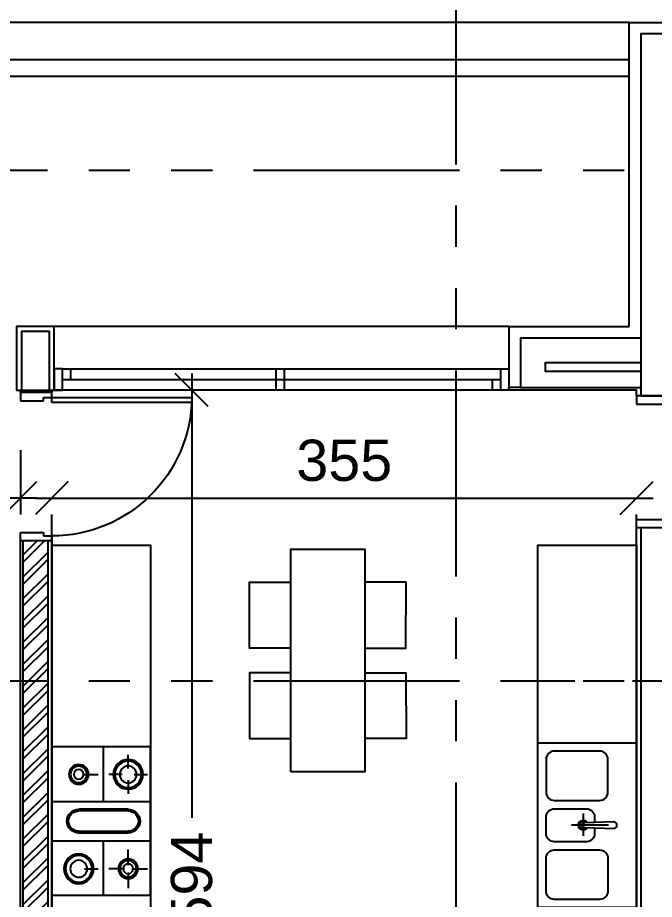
# Model space of a CAD drawing. Extents: x 453.8 to 514, y -2.6 to 70.8.
# Drawn here: x 471.53 to 475.4, y 17.27 to 22.62 of the extents above; entities that cross this region are included whole.
import ezdxf

# ---------------------------------------------------------------- set-up
doc = ezdxf.new("R2010")
doc.units = 0
doc.header["$MEASUREMENT"] = 0
doc.header["$PDMODE"] = 35
doc.header["$PDSIZE"] = 0.3
doc.linetypes.add('AXIS_100$0$A-AXIS$0$PHANTOM', pattern=[2.5, 1.25, -0.25, 0.25, -0.25, 0.25, -0.25])
doc.linetypes.add('AXIS_50$0$DASHDOT2', pattern=[0.5, 0.25, -0.125, 0, -0.125])
doc.layers.get('0').update_dxf_attribs({"linetype": 'CONTINUOUS'})
doc.layers.get('DEFPOINTS').update_dxf_attribs({"linetype": 'CONTINUOUS'})
for name, color, linetype in [('A-ALU', 9, 'CONTINUOUS'), ('A-BALUST', 1, 'CONTINUOUS'), ('a-dim', 3, 'CONTINUOUS'), ('A-DOORS', 1, 'CONTINUOUS'), ('A-FLOR-PFIX', 61, 'CONTINUOUS'), ('A-HATCH-WALL', 8, 'CONTINUOUS'), ('a-kitchen', 95, 'CONTINUOUS'), ('A-PLASTER', 8, 'CONTINUOUS'), ('A-PORTE', 1, 'CONTINUOUS'), ('A-PROJECTION', 9, 'CONTINUOUS'), ('a-revetement', 1, 'CONTINUOUS'), ('a-stru-fac', 200, 'CONTINUOUS'), ('A-WALL', 4, 'CONTINUOUS'), ('AXIS_100$0$A-AXIS-100', 10, 'AXIS_100$0$A-AXIS$0$PHANTOM'), ('AXIS_50$0$A-AXIS-50', 10, 'AXIS_50$0$DASHDOT2'), ('S-9-10TH$0$A-STR 9-10TH', 2, 'CONTINUOUS')]:
    doc.layers.add(name, color=color, linetype=linetype)
doc.styles.add('A100-STEXT', font='ARIAL.TTF', dxfattribs={"height": 0.25})
doc.dimstyles.new('A100-DIM', dxfattribs={"dimtxt": 0.25, "dimasz": 0.2, "dimexe": 0.1, "dimexo": 0.3, "dimgap": 0.1, "dimtad": 1, "dimlfac": 100, "dimdsep": 46, "dimtxsty": 'A100-STEXT', "dimblk1": 'OBLIQUE', "dimblk2": 'OBLIQUE', "dimsah": 1, "dimcen": -0.05, "dimdle": 0.1, "dimclrd": 15, "dimclre": 15, "dimclrt": 256, "dimadec": 0, "dimazin": 0, "dimtfac": 0.28, "dimtix": 1, "dimtmove": 2, "dimatfit": 3, "dimldrblk": 'OBLIQUE', "dimfxl": 0, "dimtolj": 1, "dimarcsym": 0})

# ---------------------------------------------------------------- blocks, each defined once
blk = doc.blocks.new('oven')
at = {"layer": 'a-kitchen'}
for p, q in [((0.3135, 0), (0.3135, -0.3272)), ((0.3135, 0), (0.3135, -0.3272)), ((0.4635, -0.1383), (0.4635, -0.0427)), ((0.4635, -0.1383), (0.4635, -0.0427)), ((0.1993, -0.1605), (0.2811, -0.1605)), ((0.1993, -0.1605), (0.2811, -0.1605)), ((0.4414, -0.1605), (0.346, -0.1605)), ((0.4414, -0.1605), (0.346, -0.1605)), ((0.4857, -0.1605), (0.5811, -0.1605)), ((0.4857, -0.1605), (0.5811, -0.1605)), ((0.4635, -0.1827), (0.4635, -0.2782)), ((0.4635, -0.1827), (0.4635, -0.2782)), ((0.5935, -0.3272), (0, -0.3272)), ((0.6, -0.3272), (0, -0.3272)), ((0.1635, -0.3781), (0.4635, -0.3781)), ((0.1635, -0.3781), (0.4635, -0.3781)), ((0.1635, -0.3881), (0.4635, -0.3881)), ((0.1635, -0.3881), (0.4635, -0.3881)), ((0.4635, -0.5119), (0.1635, -0.5119)), ((0.4635, -0.5119), (0.1635, -0.5119)), ((0.4635, -0.5219), (0.1635, -0.5219)), ((0.4635, -0.5219), (0.1635, -0.5219)), ((0.5935, -0.5667), (0, -0.5667)), ((0.6, -0.5667), (0, -0.5667)), ((0.3135, -0.5667), (0.3135, -0.9)), ((0.3135, -0.5667), (0.3135, -0.9)), ((0.4635, -0.6976), (0.4635, -0.6156)), ((0.4635, -0.6976), (0.4635, -0.6156)), ((0.1857, -0.7333), (0.2811, -0.7333)), ((0.1857, -0.7333), (0.2811, -0.7333)), ((0.4278, -0.7333), (0.346, -0.7333)), ((0.4278, -0.7333), (0.346, -0.7333)), ((0.4993, -0.7333), (0.5811, -0.7333)), ((0.4993, -0.7333), (0.5811, -0.7333)), ((0.4635, -0.7691), (0.4635, -0.8511)), ((0.4635, -0.7691), (0.4635, -0.8511))]:
    blk.add_line(p, q, dxfattribs=at)
blk.add_lwpolyline([(0, -0.9), (0, 0), (0.6, 0), (0.6, -0.9)], close=True, dxfattribs=at)
for centre, radius in [((0.1635, -0.1605), 0.0904), ((0.1635, -0.1605), 0.0904), ((0.1635, -0.1605), 0.0804), ((0.1635, -0.1605), 0.0804), ((0.4635, -0.1605), 0.0597), ((0.4635, -0.1605), 0.0597), ((0.1635, -0.1605), 0.0514), ((0.1635, -0.1605), 0.0514), ((0.4635, -0.1605), 0.0497), ((0.4635, -0.1605), 0.0497), ((0.4635, -0.1605), 0.0299), ((0.4635, -0.1605), 0.0299), ((0.1635, -0.7333), 0.0597), ((0.1635, -0.7333), 0.0597), ((0.1635, -0.7333), 0.0497), ((0.1635, -0.7333), 0.0497), ((0.4635, -0.7333), 0.0904), ((0.4635, -0.7333), 0.0904), ((0.4635, -0.7333), 0.0804), ((0.4635, -0.7333), 0.0804), ((0.4635, -0.7333), 0.0514), ((0.4635, -0.7333), 0.0514), ((0.1635, -0.7333), 0.0299), ((0.1635, -0.7333), 0.0299)]:
    blk.add_circle(centre, radius, dxfattribs=at)
for centre, radius, start, end in [((0.1635, -0.45), 0.0719, 90, 270), ((0.1635, -0.45), 0.0719, 90, 270), ((0.1635, -0.45), 0.0619, 90, 270), ((0.1635, -0.45), 0.0619, 90, 270), ((0.4635, -0.45), 0.0719, 270, 90), ((0.4635, -0.45), 0.0719, 270, 90), ((0.4635, -0.45), 0.0619, 270, 90), ((0.4635, -0.45), 0.0619, 270, 90)]:
    blk.add_arc(centre, radius, start, end, dxfattribs=at)
blk = doc.blocks.new('sink')
at = {"layer": 'a-kitchen'}
for p, q in [((0.325, -0.43), (0.325, -0.565)), ((0.17, -0.5), (0.395, -0.5))]:
    blk.add_line(p, q, dxfattribs=at)
blk.add_lwpolyline([(0.6, -1), (0.6, 0), (0, 0), (0, -1)], close=True, dxfattribs=at)
for points in [[(0.225, -0.05), (0.5, -0.05, -0.414214), (0.55, -0.1), (0.55, -0.3, -0.414214), (0.5, -0.35), (0.225, -0.35, -0.414214), (0.175, -0.3), (0.175, -0.1, -0.414214)], [(0.1342, -0.4799), (0.316, -0.4851, -0.89936), (0.316, -0.5149), (0.1342, -0.5201, -0.70892)], [(0.225, -0.95), (0.5, -0.95, 0.414214), (0.55, -0.9), (0.55, -0.7, 0.414214), (0.5, -0.65), (0.225, -0.65, 0.414214), (0.175, -0.7), (0.175, -0.9, 0.414214)]]:
    blk.add_lwpolyline(points, format="xyb", close=True, dxfattribs=at)
blk.add_lwpolyline([(0.255, -0.5165), (0.255, -0.55, 0.414214), (0.305, -0.6), (0.5, -0.6, 0.414214), (0.55, -0.55), (0.55, -0.45, 0.414214), (0.5, -0.4), (0.305, -0.4, 0.414214), (0.255, -0.45), (0.255, -0.4835, 62.569326)], format="xyb", dxfattribs=at)
for radius, start, end in [(0.03, 211.8659, 148.1341), (0.02, 229.2152, 130.7848)]:
    blk.add_arc((0.325, -0.5), radius, start, end, dxfattribs=at)
blk = doc.blocks.new('P90E19D')
at = {"layer": 'A-PORTE'}
for p, q in [((0, 0), (0.05, 0)), ((0, -0.19), (0, 0)), ((0.05, 0), (0.05, -0.14)), ((0.9, 0), (0.85, 0)), ((0.85, 0), (0.85, -0.14)), ((0.9, -0.19), (0.9, 0)), ((0.03, -0.14), (0.03, -0.19)), ((0.05, -0.14), (0.03, -0.14)), ((0.85, -0.14), (0.87, -0.14)), ((0.87, -0.14), (0.87, -0.19)), ((0.03, -0.19), (0, -0.19)), ((0.06, -0.19), (0.02, -0.19)), ((0.03, -0.19), (0.03, -1.0399)), ((0.06, -1.0391), (0.06, -0.19)), ((0.87, -0.19), (0.9, -0.19))]:
    blk.add_line(p, q, dxfattribs=at)
blk.add_arc((0.02, -0.19), 0.85, 270.6741, 360, dxfattribs=at)
blk = doc.blocks.new('P80E21.5D')
at = {"layer": 'A-PORTE'}
for p, q in [((-0.215, 0.8), (0, 0.8)), ((-0.215, 0.77), (-0.215, 0.8)), ((-0.165, 0.77), (-0.215, 0.77)), ((-0.165, 0.75), (-0.165, 0.77)), ((0, 0.75), (-0.165, 0.75)), ((0, 0.8), (0, 0.75)), ((-0.955, 0.06), (-0.215, 0.06)), ((-0.215, 0.06), (-0.215, 0.02)), ((-0.215, 0.03), (-0.955, 0.03)), ((-0.165, 0.03), (-0.215, 0.03)), ((-0.215, 0.03), (-0.215, 0)), ((-0.215, 0), (0, 0)), ((0, 0.05), (-0.165, 0.05)), ((-0.165, 0.05), (-0.165, 0.03)), ((0, 0), (0, 0.05))]:
    blk.add_line(p, q, dxfattribs=at)
blk.add_arc((-0.215, 0.03), 0.74, 90, 180, dxfattribs=at)
blk = doc.blocks.new('A$C5D3262F0')
at = {"layer": 'A-ALU'}
for p, q in [((8.0684, 20.495), (10.7284, 20.495)), ((8.1184, 20.43), (8.1184, 20.495)), ((9.3659, 20.365), (9.3659, 20.495)), ((9.4159, 20.365), (9.4159, 20.495)), ((8.0684, 20.43), (10.7284, 20.43)), ((10.6784, 20.365), (10.6784, 20.43)), ((10.7784, 20.365), (8.0184, 20.365))]:
    blk.add_line(p, q, dxfattribs=at)
for points in [[(8.0684, 20.495), (8.0184, 20.495), (8.0184, 20.365), (8.0684, 20.365)], [(10.7284, 20.495), (10.7784, 20.495), (10.7784, 20.365), (10.7284, 20.365)]]:
    blk.add_lwpolyline(points, close=True, dxfattribs=at)
blk = doc.blocks.new('_OBLIQUE')
at = {"color": 0, "linetype": 'ByBlock'}
blk.add_line((-0.5, -0.5), (0.5, 0.5), dxfattribs=at)
blk = doc.blocks.new('*D44')
at = {"layer": 'a-dim', "color": 15, "lineweight": -2}
for p, q in [((467.966, 20), (467.966, 19.6097)), ((471.551, 20), (471.551, 19.6097)), ((471.651, 19.7097), (467.866, 19.7097))]:
    blk.add_line(p, q, dxfattribs=at)
at = {"layer": 'DEFPOINTS', "color": 0}
for p in [(467.966, 20.3), (471.551, 20.3), (467.966, 19.7097)]:
    blk.add_point(p, dxfattribs=at)
at = {"layer": 'a-dim', "color": 15, "lineweight": -2, "xscale": 0.2, "yscale": 0.2, "zscale": 0.2}
for p, rotation in [((467.966, 19.7097), 179.9999999997824), ((471.551, 19.7097), 359.9999999997824)]:
    blk.add_blockref('_OBLIQUE', p, dxfattribs=dict(at, rotation=rotation))
at = {"layer": 'a-dim', "insert": (469.7585, 19.9374), "char_height": 0.25, "attachment_point": 5, "style": 'A100-STEXT'}
blk.add_mtext('\\A1;358.5', dxfattribs=at)
blk = doc.blocks.new('*D45')
at = {"layer": 'a-dim', "color": 15, "lineweight": -2}
for p, q in [((471.641, 19.7097), (475.391, 19.7097)), ((471.741, 19.4097), (471.741, 19.6097)), ((475.291, 19.4097), (475.291, 19.6097))]:
    blk.add_line(p, q, dxfattribs=at)
at = {"layer": 'DEFPOINTS', "color": 0}
for p in [(471.741, 19.7097), (475.291, 19.7097), (475.291, 19.7097)]:
    blk.add_point(p, dxfattribs=at)
at = {"layer": 'a-dim', "color": 15, "lineweight": -2, "xscale": 0.2, "yscale": 0.2, "zscale": 0.2, "rotation": 180}
blk.add_blockref('_OBLIQUE', (471.741, 19.7097), dxfattribs=at)
at = {"layer": 'a-dim', "color": 15, "lineweight": -2, "xscale": 0.2, "yscale": 0.2, "zscale": 0.2}
blk.add_blockref('_OBLIQUE', (475.291, 19.7097), dxfattribs=at)
at = {"layer": 'a-dim', "insert": (473.516, 19.9374), "char_height": 0.25, "attachment_point": 5, "style": 'A100-STEXT'}
blk.add_mtext('\\A1;355', dxfattribs=at)
blk = doc.blocks.new('*D58')
at = {"layer": 'a-dim', "color": 15, "lineweight": -2}
for p, q in [((472.5905, 20.465), (472.5905, 17.7707)), ((472.531, 20.365), (472.4905, 20.365)), ((472.5905, 14.325), (472.5905, 17.0193)), ((472.531, 14.425), (472.4905, 14.425))]:
    blk.add_line(p, q, dxfattribs=at)
at = {"layer": 'DEFPOINTS', "color": 0}
for p in [(472.5905, 20.365), (472.831, 20.365), (472.831, 14.425)]:
    blk.add_point(p, dxfattribs=at)
at = {"layer": 'a-dim', "color": 15, "lineweight": -2, "xscale": 0.2, "yscale": 0.2, "zscale": 0.2}
for p, rotation in [((472.5905, 20.365), 90), ((472.5905, 14.425), 270)]:
    blk.add_blockref('_OBLIQUE', p, dxfattribs=dict(at, rotation=rotation))
at = {"layer": 'a-dim', "insert": (472.5905, 17.395), "char_height": 0.25, "attachment_point": 5, "rotation": 90, "style": 'A100-STEXT'}
blk.add_mtext('\\A1;594', dxfattribs=at)

msp = doc.modelspace()

# ---------------------------------------------------------------- hatches: boundary and pattern name
at = {"layer": 'A-HATCH-WALL'}
h = msp.add_hatch(dxfattribs=at)
h.set_pattern_fill('ANSI32', color=256, scale=0.25, style=0)
h.set_pattern_definition([(45, (463.73762, -5e-11), (-0.06629126, 0.06629126), []), (45, (463.78181, -5e-11), (-0.06629126, 0.06629126), [])])
h.paths.add_polyline_path([(472.36599, 14.4), (471.71599, 14.4), (471.71599, 19.45), (471.56599, 19.45), (471.56599, 11.65), (472.41599, 11.65), (472.41599, 11.8), (471.76599, 11.8), (471.76599, 14.25), (472.36599, 14.25)])

# ---------------------------------------------------------------- linework, layer by layer
at = {"layer": 'A-ALU'}
msp.add_line((474.51599, 20.75), (471.75599, 20.75), dxfattribs=at)
at = {"layer": 'A-BALUST'}
for p, q in [((467.79599, 22.37), (475.24599, 22.37)), ((467.89599, 22.27), (475.24599, 22.27))]:
    msp.add_line(p, q, dxfattribs=at)
at = {"layer": 'A-FLOR-PFIX'}
for points in [[(471.74099, 19.425), (472.34099, 19.425), (472.34099, 14.425), (471.74099, 14.425)], [(475.29099, 15.025), (474.69099, 15.025), (474.69099, 19.425), (475.29099, 19.425)], [(473.19099, 18.04968), (473.19099, 19.4), (473.64099, 19.4), (473.64099, 18.04968)]]:
    msp.add_lwpolyline(points, close=True, dxfattribs=at)
for points in [[(473.19124, 18.79962), (472.94124, 18.79952), (472.94107, 19.19952), (473.19107, 19.19962)], [(473.64074, 18.79962), (473.89074, 18.79952), (473.8909, 19.19952), (473.6409, 19.19962)], [(473.19124, 18.65006), (472.94124, 18.65016), (472.94107, 18.25016), (473.19099, 18.25016)], [(473.64074, 18.65006), (473.89074, 18.65016), (473.8909, 18.25016), (473.64099, 18.25016)]]:
    msp.add_lwpolyline(points, dxfattribs=at)
at = {"layer": 'A-PLASTER'}
msp.add_line((474.51599, 20.365), (474.51599, 20.38), dxfattribs=at)
for points in [[(471.55099, 20.35), (471.55099, 20.365)], [(471.74099, 20.365), (471.74099, 20.35)], [(475.29099, 20.33), (475.29099, 20.365), (474.51599, 20.365)], [(471.74099, 19.45), (471.74099, 14.425), (475.29099, 14.425), (475.29099, 19.53)], [(474.15099, 11.275), (474.15099, 11.635), (473.30099, 11.635), (473.30099, 11.815), (473.90099, 11.815), (473.90099, 12.785), (473.30099, 12.785), (473.30099, 14.235), (471.78099, 14.235), (471.78099, 11.815), (472.43099, 11.815), (472.43099, 11.635), (471.55099, 11.635), (471.55099, 19.45)]]:
    msp.add_lwpolyline(points, dxfattribs=at)
at = {"layer": 'A-PROJECTION'}
msp.add_line((475.24599, 22.5962), (467.59599, 22.5962), dxfattribs=at)
at = {"layer": 'a-revetement'}
for p, q in [((475.24599, 20.75), (475.24599, 22.5962)), ((475.24599, 22.5962), (475.68599, 22.5962)), ((471.74099, 20.75), (471.54099, 20.75)), ((474.51599, 20.75), (474.51599, 20.38)), ((474.51599, 20.75), (475.24599, 20.75)), ((471.52599, 20.365), (471.75599, 20.365)), ((474.58599, 20.38), (474.51599, 20.38))]:
    msp.add_line(p, q, dxfattribs=at)
msp.add_lwpolyline([(471.75599, 20.75), (471.52599, 20.75), (471.52599, 20.365), (471.75599, 20.365), (471.75599, 20.75)], dxfattribs=at)
at = {"layer": 'a-stru-fac'}
msp.add_lwpolyline([(471.72599, 20.72), (471.55599, 20.72), (471.55599, 20.365), (471.72599, 20.365)], close=True, dxfattribs=at)
at = {"layer": 'A-WALL'}
for p, q in [((471.56599, 19.45), (471.56599, 11.65)), ((471.71599, 19.45), (471.56599, 19.45)), ((471.71599, 19.45), (471.71599, 14.4))]:
    msp.add_line(p, q, dxfattribs=at)
for points in [[(475.31599, 20.68), (474.58599, 20.68), (474.58599, 20.38), (475.31599, 20.38)], [(475.31599, 20.53), (474.73599, 20.53), (474.73599, 20.48), (475.31599, 20.48)]]:
    msp.add_lwpolyline(points, dxfattribs=at)
at = {"layer": 'AXIS_100$0$A-AXIS-100'}
for p, q in [((474.19381, 32.98435), (474.19381, -1.8346)), ((460.46544, 21.7), (486.79381, 21.7)), ((460.46544, 18.6), (507.67478, 18.6))]:
    msp.add_line(p, q, dxfattribs=at)
at = {"layer": 'AXIS_50$0$A-AXIS-50'}
msp.add_line((474.66599, 18.6), (477.89099, 18.6), dxfattribs=at)
at = {"layer": 'S-9-10TH$0$A-STR 9-10TH'}
for points in [[(475.31599, 20.33), (475.61599, 20.33), (475.61599, 22.5262), (475.31599, 22.5262)], [(475.31599, 19.53), (475.31599, 11.65), (475.61599, 11.65), (475.61599, 17.25), (479.21599, 17.25), (479.21599, 11.65), (479.51599, 11.65), (479.51599, 19.53), (479.21599, 19.53), (479.21599, 17.55), (475.61599, 17.55), (475.61599, 19.53)]]:
    msp.add_lwpolyline(points, close=True, dxfattribs=at)

# ---------------------------------------------------------------- block references
at = {"layer": 'A-ALU'}
msp.add_blockref('A$C5D3262F0', (463.73762, 0), dxfattribs=at)
at = {"layer": 'A-DOORS', "xscale": -1, "rotation": 90}
msp.add_blockref('P90E19D', (471.55099, 20.35), dxfattribs=at)
at = {"layer": 'A-DOORS', "rotation": 180}
msp.add_blockref('P80E21.5D', (475.29099, 20.33), dxfattribs=at)
at = {"layer": 'A-FLOR-PFIX', "xscale": -1, "rotation": 180.0000000007931}
msp.add_blockref('oven', (471.74099, 17.3), dxfattribs=at)
at = {"layer": 'A-FLOR-PFIX', "xscale": -1}
msp.add_blockref('sink', (475.29099, 18.225), dxfattribs=at)

# ---------------------------------------------------------------- dimensions: what is measured, and where the dimension line sits
at = {"layer": 'a-dim'}
dim = msp.add_linear_dim(base=(472.59047, 20.365), p1=(472.83099, 14.425), p2=(472.83099, 20.365), angle=90, dimstyle='A100-DIM', dxfattribs=at)
dim.commit()
dim.dimension.update_dxf_attribs({"geometry": '*D58', "text_midpoint": (472.59047, 17.395), "dimtype": 161})
dim = msp.add_aligned_dim(p1=(471.55099, 20.3), p2=(467.96599, 20.3), distance=0.59034, dimstyle='A100-DIM', dxfattribs=at)
dim.commit()
dim.dimension.update_dxf_attribs({"geometry": '*D44', "text_midpoint": (469.75849, 19.93739)})
dim = msp.add_linear_dim(base=(475.29099, 19.70966), p1=(471.74099, 19.70966), p2=(475.29099, 19.70966), dimstyle='A100-DIM', dxfattribs=at)
dim.commit()
dim.dimension.update_dxf_attribs({"geometry": '*D45', "text_midpoint": (473.51599, 19.93739)})

doc.saveas('drawing.dxf')
